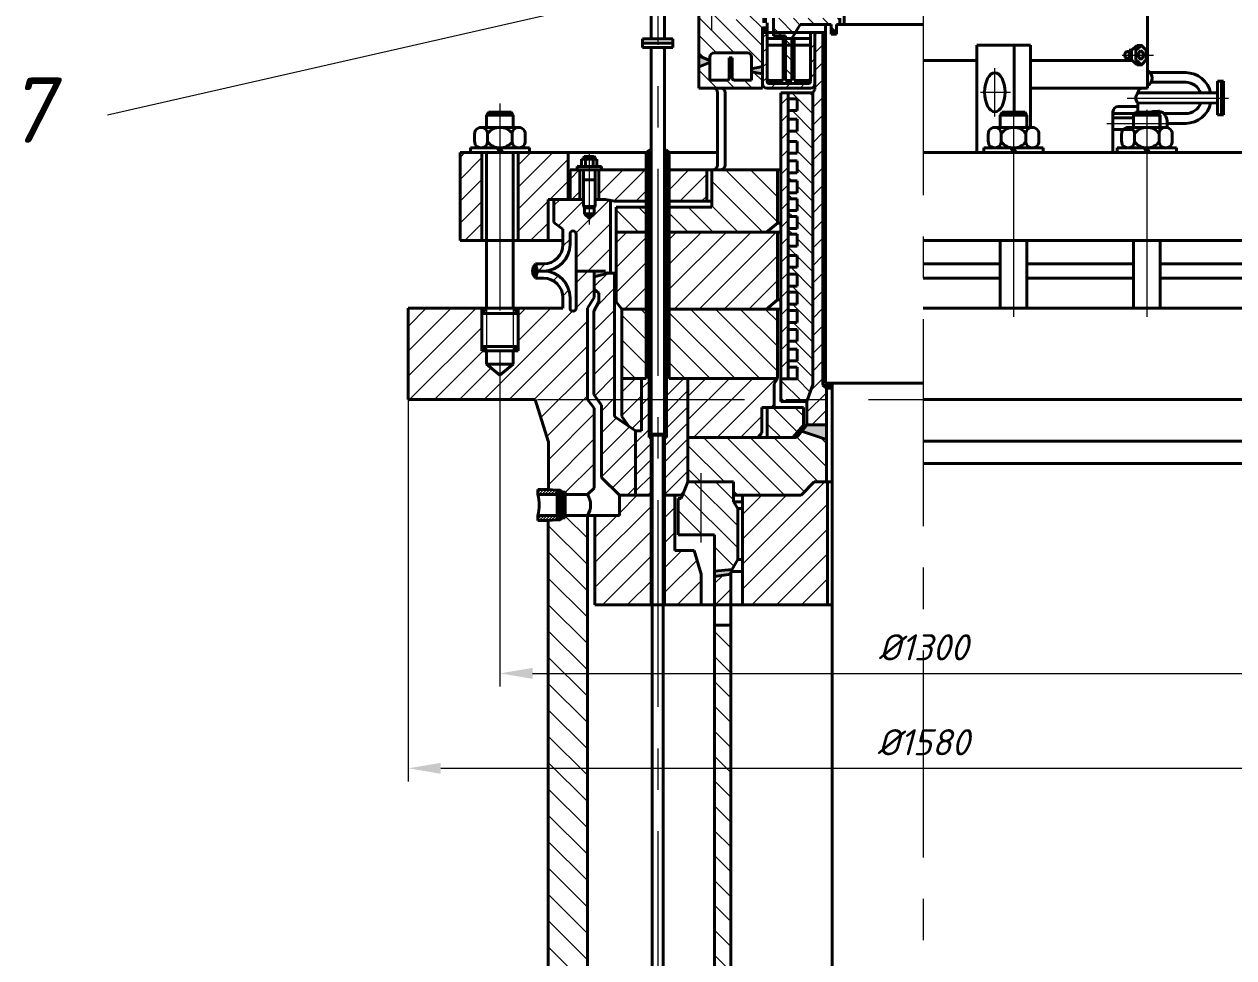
# Model space of a CAD drawing. Header units: millimetres. Extents: x 2879 to 22885, y -3122 to 6314.
# Drawn here: x 22604.1 to 22789.6, y -2719 to -2575.7 of the extents above; entities that cross this region are included whole.
import ezdxf

# ---------------------------------------------------------------- set-up
doc = ezdxf.new("R2010")
doc.units = ezdxf.units.MM
doc.linetypes.add('осевая', pattern=[50.8, 31.75, -6.35, 6.35, -6.35])
doc.layers.get('0').update_dxf_attribs({"lineweight": 40})
for name, color, linetype, lineweight in [('Оси', 7, 'осевая', 20), ('Размеры', 7, 'Continuous', 20), ('штриховка', 7, 'Continuous', 20)]:
    doc.layers.add(name, color=color, linetype=linetype, lineweight=lineweight)
doc.styles.add('ADRF1', font='isocpeur.ttf', dxfattribs={"oblique": 15})
doc.styles.add('Размеры', font='isocpeur.ttf', dxfattribs={"oblique": 15})
doc.dimstyles.new('гост', dxfattribs={"dimtxt": 4, "dimasz": 5, "dimexe": 2, "dimexo": 0, "dimgap": 2, "dimtad": 1, "dimtoh": 1, "dimdec": 1, "dimlfac": 10, "dimtxsty": 'ADRF1', "dimcen": 2.5, "dimadec": 0, "dimazin": 0, "dimtfac": 1, "dimtdec": 1, "dimtmove": 0, "dimatfit": 3, "dimfxl": 1, "dimlwd": 20, "dimlwe": 20, "dimarcsym": 0})

# ---------------------------------------------------------------- blocks, each defined once
blk = doc.blocks.new('*D21')
at = {"layer": 'Defpoints', "color": 0, "transparency": 16777216}
for p in [(22741.95, -2473.56), (22801.87, -2613.61), (22861.15, -2613.61)]:
    blk.add_point(p, dxfattribs=at)
at = {"layer": 'Размеры', "color": 0, "linetype": 'Continuous', "lineweight": 20, "transparency": 16777216}
for p, q in [((22741.95, -2473.56), (22863.15, -2473.56)), ((22861.15, -2478.56), (22861.15, -2608.61)), ((22801.87, -2613.61), (22863.15, -2613.61))]:
    blk.add_line(p, q, dxfattribs=at)
at = {"layer": 'Размеры', "color": 0, "transparency": 16777216}
for points in [[(22860.31, -2478.56), (22861.98, -2478.56), (22861.15, -2473.56)], [(22860.31, -2608.61), (22861.98, -2608.61), (22861.15, -2613.61)]]:
    blk.add_solid(points, dxfattribs=at)
at = {"layer": 'Размеры', "color": 0, "transparency": 16777216, "insert": (22857.15, -2543.58), "char_height": 4, "attachment_point": 5, "rotation": 90, "style": 'ADRF1'}
blk.add_mtext('1400', dxfattribs=at)
blk = doc.blocks.new('*D22')
at = {"layer": 'Defpoints', "color": 0, "transparency": 16777216}
for p in [(22806.87, -2619.31), (22677.02, -2629.6), (22806.87, -2675.33)]:
    blk.add_point(p, dxfattribs=at)
at = {"layer": 'Размеры', "color": 0, "linetype": 'Continuous', "lineweight": 20, "transparency": 16777216}
for p, q in [((22806.87, -2619.31), (22806.87, -2677.33)), ((22677.02, -2629.6), (22677.02, -2677.33)), ((22682.02, -2675.33), (22801.87, -2675.33))]:
    blk.add_line(p, q, dxfattribs=at)
at = {"layer": 'Размеры', "color": 0, "transparency": 16777216}
for points in [[(22682.02, -2674.49), (22682.02, -2676.16), (22677.02, -2675.33)], [(22801.87, -2674.49), (22801.87, -2676.16), (22806.87, -2675.33)]]:
    blk.add_solid(points, dxfattribs=at)
at = {"layer": 'Размеры', "color": 0, "transparency": 16777216, "insert": (22741.95, -2671.33), "char_height": 4, "attachment_point": 5, "style": 'ADRF1'}
blk.add_mtext('%%C1300', dxfattribs=at)
blk = doc.blocks.new('*D23')
at = {"layer": 'Defpoints', "color": 0, "transparency": 16777216}
for p in [(22662.95, -2619.65), (22820.95, -2633.31), (22820.95, -2689.89)]:
    blk.add_point(p, dxfattribs=at)
at = {"layer": 'Размеры', "color": 0, "linetype": 'Continuous', "lineweight": 20, "transparency": 16777216}
for p, q in [((22662.95, -2619.65), (22662.95, -2691.89)), ((22820.95, -2633.31), (22820.95, -2691.89)), ((22667.95, -2689.89), (22815.95, -2689.89))]:
    blk.add_line(p, q, dxfattribs=at)
at = {"layer": 'Размеры', "color": 0, "transparency": 16777216}
for points in [[(22667.95, -2689.06), (22667.95, -2690.73), (22662.95, -2689.89)], [(22815.95, -2689.06), (22815.95, -2690.73), (22820.95, -2689.89)]]:
    blk.add_solid(points, dxfattribs=at)
at = {"layer": 'Размеры', "color": 0, "transparency": 16777216, "insert": (22741.95, -2685.89), "char_height": 4, "attachment_point": 5, "style": 'ADRF1'}
blk.add_mtext('%%C1580', dxfattribs=at)
blk = doc.blocks.new('*D24')
at = {"color": 0, "linetype": 'Continuous', "lineweight": 20, "transparency": 16777216}
for p, q in [((22741.99, -2321.2), (22885.32, -2321.2)), ((22883.32, -3109.75), (22883.32, -2326.2)), ((22741.95, -3114.75), (22885.32, -3114.75))]:
    blk.add_line(p, q, dxfattribs=at)
at = {"color": 0, "transparency": 16777216}
for points in [[(22882.49, -2326.2), (22884.16, -2326.2), (22883.32, -2321.2)], [(22882.49, -3109.75), (22884.16, -3109.75), (22883.32, -3114.75)]]:
    blk.add_solid(points, dxfattribs=at)
at = {"layer": 'Defpoints', "color": 0, "transparency": 16777216}
for p in [(22741.99, -2321.2), (22883.32, -2321.2), (22741.95, -3114.75)]:
    blk.add_point(p, dxfattribs=at)
at = {"color": 0, "transparency": 16777216, "insert": (22879.32, -2717.98), "char_height": 4, "attachment_point": 5, "rotation": 90, "style": 'ADRF1'}
blk.add_mtext('8080', dxfattribs=at)

msp = doc.modelspace()

# ---------------------------------------------------------------- hatches: boundary and pattern name
h = msp.add_hatch(color=256)
h.dxf.hatch_style = 1
h.paths.add_polyline_path([(22717.284, -2576.274), (22717.284, -2577.009), (22717.984, -2577.009), (22717.984, -2576.274)])
h.paths.add_polyline_path([(22717.284, -2574.808), (22717.284, -2575.541), (22717.984, -2575.541), (22717.984, -2574.808)])
h = msp.add_hatch(color=256)
h.dxf.hatch_style = 1
h.paths.add_polyline_path([(22728.661, -2577.285), (22728.661, -2576.754), (22727.824, -2576.754), (22727.824, -2577.285)])
h = msp.add_hatch(color=256)
h.dxf.hatch_style = 1
h.paths.add_polyline_path([(22709.203, -2581.613), (22709.203, -2581.299), (22707.543, -2580.584), (22707.543, -2582.294)])
h.paths.add_polyline_path([(22717.284, -2583.375), (22717.284, -2582.207), (22715.625, -2582.56), (22715.625, -2583.061)])
h = msp.add_hatch(color=256)
h.dxf.hatch_style = 1
h.paths.add_polyline_path([(22693.966, -2613.609), (22691.493, -2613.609), (22691.493, -2614.516), (22693.605, -2613.95), (22693.966, -2613.95)])
h = msp.add_hatch(color=256)
h.dxf.hatch_style = 1
h.paths.add_polyline_path([(22724.08, -2637.209), (22723.281, -2638.179), (22727.08, -2639.434), (22727.08, -2637.209)])
at = {"layer": 'штриховка'}
h = msp.add_hatch(dxfattribs=at)
h.set_pattern_fill('ANSI31', color=256, scale=0.6, angle=90)
h.paths.add_polyline_path([(22717.284, -2577.009), (22717.284, -2576.274), (22717.984, -2576.274), (22717.984, -2575.541), (22717.284, -2575.541), (22717.284, -2574.075), (22713.252, -2574.075), (22713.252, -2575.671), (22712.414, -2575.671), (22711.576, -2575.671), (22711.576, -2574.075), (22707.543, -2574.075), (22707.543, -2580.584), (22709.203, -2581.299), (22709.203, -2580.809, -0.4142136), (22709.903, -2580.109), (22714.925, -2580.109, -0.4142136), (22715.625, -2580.809), (22715.625, -2582.56), (22717.284, -2582.207)])
h.paths.add_polyline_path([(22709.203, -2581.613), (22707.543, -2582.294), (22707.543, -2585.554), (22717.284, -2585.554), (22717.284, -2584.854), (22717.284, -2583.375), (22715.625, -2583.061), (22715.625, -2584.311), (22712.942, -2584.311, -0.4142136), (22712.642, -2584.011), (22712.642, -2580.917), (22712.186, -2580.917), (22712.186, -2584.011, -0.4142136), (22711.886, -2584.311), (22709.203, -2584.311)])
h = msp.add_hatch(dxfattribs=at)
h.set_pattern_fill('ANSI31', color=256, scale=0.5, angle=90)
h.paths.add_polyline_path([(22729.131, -2574.828), (22718.994, -2574.828), (22718.994, -2577.009), (22722.339, -2577.009), (22723.05, -2575.795), (22726.957, -2575.795), (22727.824, -2575.795), (22727.824, -2576.754), (22728.661, -2576.754), (22728.661, -2575.795), (22729.131, -2575.795)])
h.paths.add_polyline_path([(22722.339, -2577.009), (22718.994, -2577.009), (22718.994, -2577.531), (22720.825, -2577.531), (22720.825, -2577.934), (22721.798, -2577.934)])
h.paths.add_polyline_path([(22721.798, -2578.931), (22720.825, -2578.931), (22720.825, -2584.392), (22721.312, -2584.392), (22721.798, -2584.392)])
h.paths.add_polyline_path([(22721.798, -2577.934), (22720.825, -2577.934), (22720.825, -2578.931), (22721.798, -2578.931)])
h = msp.add_hatch(dxfattribs=at)
h.set_pattern_fill('ANSI31', color=256, scale=0.5)
h.paths.add_polyline_path([(22717.984, -2577.009), (22717.284, -2577.009), (22717.284, -2584.854, 0.4142136), (22717.984, -2585.554), (22724.639, -2585.554, 0.4142136), (22725.339, -2584.854), (22725.339, -2577.009), (22724.639, -2577.009), (22724.639, -2584.504, -0.4142136), (22724.289, -2584.854), (22718.334, -2584.854, -0.4142136), (22717.984, -2584.504)])
h = msp.add_hatch(dxfattribs=at)
h.set_pattern_fill('ANSI31', color=256, scale=0.6)
h.paths.add_polyline_path([(22720.118, -2630.159), (22721.242, -2630.159), (22721.242, -2586.254), (22720.118, -2586.254)])
h.paths.add_polyline_path([(22725.011, -2586.254), (22725.011, -2631.014), (22724.08, -2633.638), (22724.08, -2637.209), (22727.08, -2637.209), (22727.08, -2631.552), (22726.559, -2631.096), (22726.559, -2586.809), (22726.559, -2577.009), (22725.339, -2577.009), (22725.339, -2585.76)])
h = msp.add_hatch(dxfattribs=at)
h.set_pattern_fill('ANSI31', color=256, scale=0.6, angle=90)
h.paths.add_polyline_path([(22722.617, -2593.712), (22722.617, -2595.53), (22721.242, -2595.53), (22721.242, -2596.72), (22722.617, -2596.72), (22722.617, -2598.538), (22721.242, -2598.538), (22721.242, -2599.779), (22722.617, -2599.779), (22722.617, -2601.597), (22721.242, -2601.597), (22721.242, -2602.514), (22722.617, -2602.514), (22722.617, -2604.332), (22721.242, -2604.332), (22721.242, -2605.249), (22722.617, -2605.249), (22722.617, -2607.067), (22721.242, -2607.067), (22721.242, -2607.951), (22722.617, -2607.951), (22722.617, -2609.769), (22721.242, -2609.769), (22721.242, -2611.211), (22722.617, -2611.211), (22722.617, -2613.03), (22721.242, -2613.03), (22721.242, -2614.101), (22722.617, -2614.101), (22722.617, -2615.919), (22721.242, -2615.919), (22721.242, -2616.843), (22722.617, -2616.843), (22722.617, -2618.661), (22721.242, -2618.661), (22721.242, -2619.658), (22722.617, -2619.658), (22722.617, -2621.476), (22721.242, -2621.476), (22721.242, -2622.548), (22722.617, -2622.548), (22722.617, -2624.366), (22721.242, -2624.366), (22721.242, -2625.584), (22722.617, -2625.584), (22722.617, -2627.402), (22721.242, -2627.402), (22721.242, -2628.341), (22722.617, -2628.341), (22722.617, -2630.159), (22721.242, -2630.159), (22720.118, -2630.159), (22720.118, -2633.638), (22724.08, -2633.638), (22725.011, -2631.014), (22725.011, -2586.254), (22721.242, -2586.254), (22721.242, -2587.163), (22722.617, -2587.163), (22722.617, -2588.981), (22721.242, -2588.981), (22721.242, -2590.325), (22722.617, -2590.325), (22722.617, -2592.143), (22721.242, -2592.143), (22721.242, -2593.712)])
h = msp.add_hatch(dxfattribs=at)
h.set_pattern_fill('ANSI31', color=256, scale=0.75)
h.paths.add_polyline_path([(22670.903, -2608.909), (22674.24, -2608.909), (22674.24, -2595.409), (22670.903, -2595.409)])
h.paths.add_polyline_path([(22679.809, -2595.409), (22679.809, -2608.909), (22684.401, -2608.909), (22684.401, -2602.609), (22685.293, -2602.609), (22686.693, -2602.609), (22687.468, -2602.609), (22687.468, -2595.409), (22685.293, -2595.409)])
h.paths.add_polyline_path([(22692.188, -2598.099), (22692.188, -2602.609), (22693.23, -2602.609), (22694.572, -2602.896), (22699.455, -2602.896), (22699.455, -2598.099)])
h.paths.add_polyline_path([(22687.785, -2602.609), (22689.262, -2602.609), (22689.262, -2598.099), (22687.785, -2598.099)])
h.paths.add_polyline_path([(22702.996, -2598.099), (22702.996, -2602.896), (22708.756, -2602.896), (22708.756, -2602.286), (22708.756, -2598.099)])
h = msp.add_hatch(dxfattribs=at)
h.set_pattern_fill('ANSI31', color=256, scale=0.55)
h.paths.add_polyline_path([(22702.551, -2639.148), (22702.256, -2639.148), (22702.256, -2648.009), (22705.017, -2648.009), (22705.839, -2645.953), (22705.839, -2630.076), (22702.996, -2630.076), (22702.996, -2595.409), (22702.551, -2595.055)])
h.paths.add_polyline_path([(22699.899, -2595.055), (22699.455, -2595.409), (22699.455, -2630.076), (22698.747, -2630.076), (22698.747, -2638.12), (22697.811, -2638.12), (22697.811, -2648.009), (22700.195, -2648.009), (22700.195, -2639.148), (22699.899, -2639.148)])
h = msp.add_hatch(dxfattribs=at)
h.set_pattern_fill('ANSI31', color=256, scale=0.85, angle=90)
h.paths.add_polyline_path([(22709.516, -2603.823), (22702.996, -2603.823), (22702.996, -2607.636), (22717.885, -2607.636), (22719.583, -2606.249), (22719.583, -2598.099), (22709.516, -2598.099)])
h.paths.add_polyline_path([(22694.86, -2607.636), (22699.455, -2607.636), (22699.455, -2603.823), (22694.86, -2603.823)])
h = msp.add_hatch(dxfattribs=at)
h.set_pattern_fill('ANSI31', color=256, scale=0.85)
edge = h.paths.add_edge_path()
edge.add_line((22689.995, -2604.817), (22689.995, -2603.889))
edge.add_line((22689.995, -2603.889), (22689.844, -2603.72))
edge.add_line((22689.844, -2603.72), (22689.844, -2602.609))
edge.add_line((22689.844, -2602.609), (22689.262, -2602.609))
edge.add_line((22689.262, -2602.609), (22685.293, -2602.609))
edge.add_line((22685.293, -2602.609), (22685.293, -2606.176))
edge.add_line((22685.293, -2606.176), (22686.693, -2607.201))
edge.add_line((22686.693, -2607.201), (22686.693, -2609.52))
edge.add_arc((22683.693, -2609.52), 3, 270, 360, ccw=False)
edge.add_line((22683.693, -2612.52), (22682.494, -2612.52))
edge.add_line((22682.494, -2612.52), (22682.793, -2613.609))
edge.add_line((22682.793, -2613.609), (22683.693, -2613.609))
edge.add_arc((22683.693, -2609.52), 4.089, 270, 360)
edge.add_line((22687.782, -2609.52), (22687.782, -2607.909))
edge.add_arc((22688.24, -2607.909), 0.458, 0, 180, ccw=False)
edge.add_line((22688.698, -2607.909), (22688.698, -2613.609))
edge.add_line((22688.698, -2613.609), (22691.493, -2613.609))
edge.add_line((22691.493, -2613.609), (22691.493, -2614.516))
edge.add_line((22691.493, -2614.516), (22693.605, -2613.95))
edge.add_line((22693.605, -2613.95), (22693.966, -2613.95))
edge.add_line((22693.966, -2613.95), (22693.966, -2602.766))
edge.add_line((22693.966, -2602.766), (22693.23, -2602.609))
edge.add_line((22693.23, -2602.609), (22692.188, -2602.609))
edge.add_line((22692.188, -2602.609), (22691.606, -2602.609))
edge.add_line((22691.606, -2602.609), (22691.606, -2603.72))
edge.add_line((22691.606, -2603.72), (22691.455, -2603.889))
edge.add_line((22691.455, -2603.889), (22691.455, -2604.817))
edge.add_line((22691.455, -2604.817), (22690.725, -2605.497))
edge.add_line((22690.725, -2605.497), (22689.995, -2604.817))
h = msp.add_hatch(dxfattribs=at)
h.set_pattern_fill('ANSI31', color=256, scale=0.85)
h.paths.add_polyline_path([(22717.885, -2619.432), (22719.583, -2618.045), (22719.583, -2607.636), (22702.996, -2607.636), (22702.996, -2619.432)])
h.paths.add_polyline_path([(22694.86, -2618.343), (22695.719, -2619.432), (22699.455, -2619.432), (22699.455, -2607.636), (22694.86, -2607.636)])
h = msp.add_hatch(color=256, dxfattribs=at)
h.dxf.hatch_style = 1
h.paths.add_polyline_path([(22682.494, -2614.698), (22682.793, -2613.609), (22682.494, -2612.52, 0.4321457)])
h = msp.add_hatch(dxfattribs=at)
h.set_pattern_fill('ANSI31', color=256, scale=0.85)
edge = h.paths.add_edge_path()
edge.add_line((22674.24, -2619.309), (22662.947, -2619.309))
edge.add_line((22662.947, -2619.309), (22662.947, -2633.309))
edge.add_line((22662.947, -2633.309), (22682.447, -2633.309))
edge.add_line((22682.447, -2633.309), (22684.447, -2639.709))
edge.add_line((22684.447, -2639.709), (22684.452, -2640.39))
edge.add_line((22684.452, -2640.39), (22684.452, -2646.506))
edge.add_line((22684.452, -2646.506), (22684.447, -2647.134))
edge.add_line((22684.447, -2647.134), (22685.798, -2647.226))
edge.add_line((22685.798, -2647.226), (22686.272, -2647.226))
edge.add_line((22686.272, -2647.226), (22686.652, -2647.526))
edge.add_line((22686.652, -2647.526), (22687.047, -2647.526))
edge.add_line((22687.047, -2647.526), (22687.047, -2647.909))
edge.add_line((22687.047, -2647.909), (22690.444, -2647.909))
edge.add_line((22690.444, -2647.909), (22691.493, -2646.908))
edge.add_line((22691.493, -2646.908), (22691.493, -2634.647))
edge.add_line((22691.493, -2634.647), (22690.444, -2633.323))
edge.add_line((22690.444, -2633.323), (22690.444, -2619.309))
edge.add_line((22690.444, -2619.309), (22691.493, -2617.669))
edge.add_line((22691.493, -2617.669), (22691.493, -2613.609))
edge.add_line((22691.493, -2613.609), (22688.698, -2613.609))
edge.add_line((22688.698, -2613.609), (22688.698, -2619.309))
edge.add_arc((22688.24, -2619.309), 0.458, -180, 0, ccw=False)
edge.add_line((22687.782, -2619.309), (22687.782, -2617.698))
edge.add_arc((22683.693, -2617.698), 4.089, 0, 90)
edge.add_line((22683.693, -2613.609), (22682.793, -2613.609))
edge.add_line((22682.793, -2613.609), (22682.494, -2614.698))
edge.add_line((22682.494, -2614.698), (22683.693, -2614.698))
edge.add_arc((22683.693, -2617.698), 3, 0, 90, ccw=False)
edge.add_line((22686.693, -2617.698), (22686.693, -2619.309))
edge.add_line((22686.693, -2619.309), (22679.809, -2619.309))
edge.add_line((22679.809, -2619.309), (22679.809, -2625.841))
edge.add_line((22679.809, -2625.841), (22679.074, -2625.841))
edge.add_line((22679.074, -2625.841), (22679.074, -2627.887))
edge.add_line((22679.074, -2627.887), (22677.024, -2629.602))
edge.add_line((22677.024, -2629.602), (22674.974, -2627.887))
edge.add_line((22674.974, -2627.887), (22674.974, -2625.841))
edge.add_line((22674.974, -2625.841), (22674.24, -2625.841))
edge.add_line((22674.24, -2625.841), (22674.24, -2619.309))
h = msp.add_hatch(dxfattribs=at)
h.set_pattern_fill('ANSI31', color=256, scale=0.75)
h.paths.add_polyline_path([(22694.617, -2613.95), (22693.605, -2613.95), (22691.493, -2614.516), (22691.493, -2616.406), (22692.195, -2617.022), (22692.195, -2618.335), (22691.423, -2619.782), (22691.423, -2632.546), (22692.61, -2634.178), (22692.61, -2645.301), (22695.372, -2648.009), (22697.811, -2648.009), (22697.811, -2638.12), (22694.617, -2635.942)])
h = msp.add_hatch(dxfattribs=at)
h.set_pattern_fill('ANSI31', color=256, scale=0.85, angle=90)
h.paths.add_polyline_path([(22702.996, -2619.432), (22702.996, -2630.076), (22705.839, -2630.076), (22719.076, -2630.076), (22719.583, -2630.076), (22719.583, -2619.432)])
h.paths.add_polyline_path([(22699.455, -2619.432), (22695.719, -2619.432), (22695.719, -2630.076), (22697.574, -2630.076), (22699.455, -2630.076)])
h = msp.add_hatch(dxfattribs=at)
h.set_pattern_fill('ANSI31', color=256, scale=0.8)
h.paths.add_polyline_path([(22705.839, -2630.076), (22705.839, -2639.148), (22716.574, -2639.148), (22717.171, -2638.448), (22717.171, -2634.516), (22718.015, -2634.516), (22719.076, -2634.516), (22719.076, -2630.929), (22719.583, -2630.076), (22719.076, -2630.076)])
h.paths.add_polyline_path([(22698.747, -2638.12), (22698.747, -2630.076), (22697.574, -2630.076), (22695.719, -2630.076), (22695.719, -2635.943), (22696.716, -2637.373), (22697.811, -2638.12)])
h = msp.add_hatch(dxfattribs=at)
h.set_pattern_fill('ANSI31', color=256, scale=0.75, angle=90)
h.paths.add_polyline_path([(22721.917, -2639.148), (22723.579, -2637.226), (22723.579, -2634.516), (22718.015, -2634.516), (22718.015, -2639.148)])
h = msp.add_hatch(dxfattribs=at)
h.set_pattern_fill('ANSI31', color=256, scale=0.8, angle=90)
h.paths.add_polyline_path([(22712.835, -2645.953), (22712.835, -2648.009), (22723.212, -2648.009), (22725.22, -2645.953), (22727.08, -2645.953), (22727.08, -2639.434), (22723.281, -2638.179), (22722.482, -2639.148), (22705.839, -2639.148), (22705.839, -2645.953)])
h = msp.add_hatch(dxfattribs=at)
h.set_pattern_fill('ANSI31', color=256, scale=0.85)
h.paths.add_polyline_path([(22691.597, -2664.809), (22700.195, -2664.809), (22700.195, -2648.009), (22695.372, -2648.009), (22695.372, -2651.094), (22691.597, -2651.094)])
h.paths.add_polyline_path([(22707.863, -2664.809), (22707.863, -2660.098), (22706.823, -2656.455), (22703.852, -2656.455), (22703.852, -2648.009), (22702.256, -2648.009), (22702.256, -2664.809)])
h.paths.add_polyline_path([(22714.247, -2664.809), (22727.269, -2664.809), (22727.269, -2648.009), (22727.269, -2645.953), (22725.22, -2645.953), (22723.212, -2648.009), (22714.247, -2648.009)])
h = msp.add_hatch(dxfattribs=at)
h.set_pattern_fill('ANSI31', color=256, scale=0.75, angle=90)
h.paths.add_polyline_path([(22713.485, -2650.017), (22712.835, -2649.013), (22712.835, -2645.953), (22708.174, -2645.953), (22704.84, -2648.452), (22704.82, -2648.501), (22704.774, -2648.501), (22704.367, -2648.807), (22704.367, -2654.069), (22709.941, -2654.069), (22709.941, -2659.659), (22712.608, -2659.385), (22713.485, -2657.841)])
h.paths.add_polyline_path([(22708.174, -2645.953), (22705.839, -2645.953), (22704.84, -2648.452)], flags=17)
h = msp.add_hatch(dxfattribs=at)
h.set_pattern_fill('ANSI31', color=256, scale=0.1)
h.set_pattern_definition([(45, (22325.3025, -3057.67756), (-0.2245064, 0.2245064), [])])
h.paths.add_polyline_path([(22682.827, -2647.134), (22682.827, -2647.909), (22685.798, -2647.909), (22685.798, -2647.226), (22684.447, -2647.134)])
h.paths.add_polyline_path([(22682.827, -2651.094), (22682.827, -2651.87), (22684.447, -2651.87), (22685.798, -2651.778), (22685.798, -2651.094)])
h = msp.add_hatch(dxfattribs=at)
h.set_pattern_fill('ANSI31', color=256, scale=0.9, angle=90)
h.paths.add_polyline_path([(22690.444, -2651.094), (22687.047, -2651.094), (22687.047, -2651.477), (22686.652, -2651.477), (22686.272, -2651.778), (22685.798, -2651.778), (22684.447, -2651.87), (22684.447, -2735.329), (22685.226, -2737.393), (22690.444, -2737.393)])
h = msp.add_hatch(color=256, dxfattribs=at)
h.dxf.hatch_style = 1
h.paths.add_polyline_path([(22712.441, -2659.681), (22712.608, -2659.385), (22709.941, -2659.659), (22709.941, -2660.056), (22709.941, -2660.47), (22712.441, -2660.102)])
h = msp.add_hatch(dxfattribs=at)
h.set_pattern_fill('ANSI31', color=256, scale=0.75)
h.paths.add_polyline_path([(22709.941, -2664.809), (22712.441, -2664.809), (22712.441, -2660.102), (22709.941, -2660.47)])
h = msp.add_hatch(dxfattribs=at)
h.set_pattern_fill('ANSI31', color=256, scale=0.85, angle=90)
h.paths.add_polyline_path([(22712.441, -2890.975), (22709.941, -2890.975), (22709.941, -2946.031), (22712.441, -2946.719)])
h.paths.add_polyline_path([(22712.441, -2817.781), (22709.941, -2817.781), (22709.941, -2890.975), (22712.441, -2890.975)])
h.paths.add_polyline_path([(22712.441, -2727.827), (22709.941, -2727.827), (22709.941, -2817.781), (22712.441, -2817.781)])
h.paths.add_polyline_path([(22712.441, -2667.942), (22709.941, -2667.942), (22709.941, -2727.827), (22712.441, -2727.827)])

# ---------------------------------------------------------------- linework, layer by layer
for p, q in [((22700.195, -2577.992), (22700.195, -2557.697)), ((22702.256, -2577.992), (22702.256, -2557.697)), ((22729.837, -2575.795), (22729.837, -2561.795)), ((22707.543, -2585.554), (22707.543, -2568.654)), ((22776.35, -2585.554), (22776.35, -2568.654)), ((22707.543, -2585.554), (22707.543, -2573.254)), ((22717.284, -2576.274), (22717.984, -2576.274)), ((22717.284, -2576.274), (22717.284, -2577.009)), ((22717.984, -2576.274), (22717.984, -2575.541)), ((22717.984, -2577.009), (22717.984, -2576.274)), ((22718.994, -2574.828), (22718.994, -2577.531)), ((22721.798, -2577.934), (22723.05, -2575.795)), ((22726.957, -2575.795), (22723.05, -2575.795)), ((22726.957, -2630.809), (22726.957, -2575.795)), ((22726.957, -2575.795), (22727.824, -2575.795)), ((22727.824, -2575.795), (22727.824, -2577.285)), ((22728.661, -2577.285), (22728.661, -2575.795)), ((22728.661, -2575.795), (22741.947, -2575.795)), ((22729.131, -2575.795), (22729.131, -2574.828)), ((22698.895, -2578.658), (22698.895, -2577.992)), ((22698.895, -2577.992), (22703.556, -2577.992)), ((22703.556, -2578.658), (22703.556, -2577.992)), ((22717.284, -2584.854), (22717.284, -2577.009)), ((22725.339, -2577.009), (22717.284, -2577.009)), ((22717.984, -2584.504), (22717.984, -2577.009)), ((22717.984, -2577.934), (22724.639, -2577.934)), ((22718.994, -2577.531), (22720.825, -2577.531)), ((22720.481, -2577.934), (22720.481, -2584.392)), ((22720.825, -2577.531), (22720.825, -2577.934)), ((22720.825, -2577.934), (22720.825, -2584.392)), ((22721.798, -2577.934), (22721.798, -2584.392)), ((22722.142, -2577.934), (22722.142, -2584.392)), ((22724.639, -2584.504), (22724.639, -2577.009)), ((22725.339, -2577.009), (22726.559, -2577.009)), ((22725.339, -2585.76), (22725.339, -2577.009)), ((22726.559, -2586.809), (22726.559, -2577.009)), ((22726.559, -2577.009), (22726.957, -2577.009)), ((22727.824, -2576.754), (22728.661, -2576.754)), ((22727.824, -2577.285), (22728.661, -2577.285)), ((22698.895, -2579.325), (22698.895, -2578.658)), ((22698.895, -2578.658), (22703.556, -2578.658)), ((22700.609, -2578.658), (22698.895, -2578.658)), ((22700.609, -2579.325), (22698.895, -2579.325)), ((22700.195, -2638.624), (22700.195, -2579.325)), ((22700.195, -2579.325), (22702.256, -2579.325)), ((22701.841, -2578.658), (22700.609, -2578.658)), ((22701.841, -2579.325), (22700.609, -2579.325)), ((22701.841, -2578.658), (22703.556, -2578.658)), ((22701.841, -2579.325), (22703.556, -2579.325)), ((22702.256, -2638.624), (22702.256, -2579.325)), ((22703.556, -2579.325), (22703.556, -2578.658)), ((22709.903, -2580.109), (22714.925, -2580.109)), ((22717.984, -2578.931), (22724.639, -2578.931)), ((22755.88, -2578.931), (22750.15, -2578.931)), ((22750.15, -2578.931), (22750.15, -2595.409)), ((22755.88, -2578.931), (22755.88, -2589.244)), ((22758.396, -2578.931), (22755.88, -2578.931)), ((22758.396, -2591.568), (22758.396, -2578.931)), ((22773.51, -2579.913), (22773.087, -2579.913)), ((22773.881, -2579.704), (22773.51, -2579.704)), ((22773.51, -2579.704), (22773.51, -2581.227)), ((22774.737, -2578.981), (22775.411, -2578.981)), ((22709.203, -2581.299), (22707.543, -2580.584)), ((22709.203, -2581.613), (22707.543, -2582.294)), ((22709.203, -2580.809), (22709.203, -2584.311)), ((22712.642, -2580.917), (22712.186, -2580.917)), ((22712.186, -2580.917), (22712.186, -2584.011)), ((22712.642, -2580.917), (22712.642, -2584.011)), ((22715.625, -2580.809), (22715.625, -2584.311)), ((22741.947, -2581.299), (22750.15, -2581.299)), ((22758.396, -2581.299), (22773.937, -2581.299)), ((22773.51, -2581.018), (22773.087, -2581.018)), ((22773.51, -2581.227), (22773.851, -2581.227)), ((22775.411, -2581.975), (22774.737, -2581.975)), ((22776.049, -2581.299), (22776.35, -2581.299)), ((22715.625, -2582.56), (22717.284, -2582.207)), ((22715.625, -2583.061), (22717.284, -2583.375)), ((22782.189, -2583.163), (22776.712, -2583.163)), ((22717.284, -2585.554), (22707.543, -2585.554)), ((22707.543, -2585.554), (22717.284, -2585.554)), ((22709.203, -2584.311), (22711.886, -2584.311)), ((22712.942, -2584.311), (22715.625, -2584.311)), ((22717.284, -2584.854), (22717.284, -2585.554)), ((22717.984, -2585.554), (22724.639, -2585.554)), ((22718.334, -2584.854), (22724.289, -2584.854)), ((22720.481, -2584.392), (22718.384, -2584.392)), ((22720.825, -2584.392), (22721.312, -2584.392)), ((22721.798, -2584.392), (22721.312, -2584.392)), ((22722.142, -2584.392), (22724.239, -2584.392)), ((22758.396, -2585.554), (22776.35, -2585.554)), ((22782.189, -2584.65), (22776.862, -2584.65)), ((22787.048, -2587.073), (22787.048, -2584.488)), ((22787.048, -2584.488), (22787.667, -2584.488)), ((22787.667, -2584.488), (22787.667, -2587.073)), ((22787.667, -2584.488), (22787.971, -2584.488)), ((22787.971, -2584.488), (22787.971, -2587.073)), ((22710.388, -2597.299), (22710.388, -2586.254)), ((22711.557, -2597.299), (22711.557, -2586.254)), ((22720.118, -2633.638), (22720.118, -2586.254)), ((22721.242, -2586.254), (22720.118, -2586.254)), ((22721.242, -2630.159), (22721.242, -2586.254)), ((22721.242, -2586.254), (22725.011, -2586.254)), ((22722.617, -2587.163), (22721.242, -2587.163)), ((22722.617, -2588.981), (22722.617, -2587.163)), ((22725.011, -2586.254), (22725.339, -2585.76)), ((22725.011, -2631.014), (22725.011, -2586.254)), ((22726.559, -2586.809), (22726.559, -2631.096)), ((22774.87, -2586.254), (22774.87, -2586.29)), ((22774.87, -2586.29), (22787.048, -2586.29)), ((22787.048, -2587.073), (22787.048, -2589.658)), ((22787.667, -2589.658), (22787.667, -2587.073)), ((22787.971, -2589.658), (22787.971, -2587.073)), ((22674.974, -2589.667), (22675.265, -2589.244)), ((22675.265, -2589.244), (22678.784, -2589.244)), ((22679.074, -2589.667), (22678.784, -2589.244)), ((22721.242, -2588.981), (22722.617, -2588.981)), ((22753.735, -2589.667), (22754.026, -2589.244)), ((22754.026, -2589.244), (22757.544, -2589.244)), ((22757.835, -2589.667), (22757.544, -2589.244)), ((22771.032, -2595.409), (22771.032, -2589.172)), ((22771.832, -2588.372), (22774.87, -2588.372)), ((22774.184, -2589.667), (22774.475, -2589.244)), ((22774.475, -2589.244), (22777.993, -2589.244)), ((22774.87, -2587.856), (22787.048, -2587.778)), ((22774.87, -2587.856), (22774.87, -2589.244)), ((22778.112, -2589.134), (22777.168, -2589.134)), ((22778.284, -2589.667), (22777.993, -2589.244)), ((22674.974, -2589.667), (22679.074, -2589.667)), ((22674.974, -2591.568), (22674.974, -2589.667)), ((22679.074, -2589.667), (22679.074, -2591.568)), ((22722.617, -2590.325), (22721.242, -2590.325)), ((22722.617, -2592.143), (22722.617, -2590.325)), ((22753.735, -2589.667), (22757.835, -2589.667)), ((22753.735, -2591.568), (22753.735, -2589.667)), ((22757.835, -2589.667), (22757.835, -2591.568)), ((22774.328, -2589.459), (22771.032, -2589.459)), ((22774.184, -2590.095), (22771.032, -2590.095)), ((22774.184, -2589.667), (22778.284, -2589.667)), ((22774.184, -2591.568), (22774.184, -2589.667)), ((22778.284, -2589.667), (22778.284, -2591.568)), ((22778.829, -2589.459), (22782.189, -2589.459)), ((22779.369, -2590.946), (22782.189, -2590.946)), ((22787.048, -2589.658), (22787.667, -2589.658)), ((22787.667, -2589.658), (22787.971, -2589.658)), ((22673.146, -2593.793), (22673.146, -2592.488)), ((22674.131, -2591.568), (22679.918, -2591.568)), ((22675.141, -2593.793), (22675.141, -2592.488)), ((22678.908, -2593.793), (22678.908, -2592.488)), ((22680.903, -2592.488), (22680.903, -2593.793)), ((22721.242, -2592.143), (22722.617, -2592.143)), ((22751.906, -2593.793), (22751.906, -2592.488)), ((22752.891, -2591.568), (22758.679, -2591.568)), ((22753.901, -2593.793), (22753.901, -2592.488)), ((22757.669, -2593.793), (22757.669, -2592.488)), ((22759.663, -2592.488), (22759.663, -2593.793)), ((22774.184, -2591.904), (22771.032, -2591.904)), ((22772.356, -2593.793), (22772.356, -2592.488)), ((22773.34, -2591.568), (22779.128, -2591.568)), ((22774.35, -2593.793), (22774.35, -2592.488)), ((22778.118, -2593.793), (22778.118, -2592.488)), ((22780.112, -2592.488), (22780.112, -2593.793)), ((22672.488, -2595.409), (22672.488, -2594.713)), ((22672.488, -2594.713), (22681.561, -2594.713)), ((22677.024, -2595.409), (22676.548, -2594.713)), ((22677.501, -2595.409), (22677.024, -2594.713)), ((22681.561, -2595.409), (22681.561, -2594.713)), ((22722.617, -2593.712), (22721.242, -2593.712)), ((22722.617, -2595.53), (22722.617, -2593.712)), ((22751.248, -2595.409), (22751.248, -2594.713)), ((22751.248, -2594.713), (22760.322, -2594.713)), ((22755.785, -2595.409), (22755.309, -2594.713)), ((22756.261, -2595.409), (22755.785, -2594.713)), ((22760.322, -2595.409), (22760.322, -2594.713)), ((22771.697, -2595.409), (22771.697, -2594.713)), ((22771.697, -2594.713), (22780.771, -2594.713)), ((22776.234, -2595.409), (22775.758, -2594.713)), ((22776.71, -2595.409), (22776.234, -2594.713)), ((22780.771, -2595.409), (22780.771, -2594.713)), ((22685.293, -2595.409), (22670.903, -2595.409)), ((22670.903, -2595.409), (22670.903, -2608.909)), ((22674.24, -2595.409), (22674.24, -2608.909)), ((22674.974, -2595.409), (22679.074, -2595.409)), ((22674.974, -2608.909), (22674.974, -2595.409)), ((22679.074, -2608.909), (22679.074, -2595.409)), ((22679.809, -2608.909), (22679.809, -2595.409)), ((22687.468, -2595.409), (22685.293, -2595.409)), ((22687.468, -2602.609), (22687.468, -2595.409)), ((22687.468, -2595.409), (22699.455, -2595.409)), ((22689.547, -2596.461), (22690.725, -2596.461)), ((22689.547, -2597.555), (22689.547, -2596.461)), ((22689.844, -2596.173), (22689.967, -2596.034)), ((22689.844, -2596.461), (22689.844, -2596.173)), ((22689.844, -2596.173), (22690.725, -2596.173)), ((22689.967, -2596.034), (22690.725, -2596.034)), ((22690.129, -2597.555), (22690.129, -2596.461)), ((22691.482, -2596.034), (22690.725, -2596.034)), ((22691.606, -2596.173), (22690.725, -2596.173)), ((22691.902, -2596.461), (22690.725, -2596.461)), ((22691.321, -2597.555), (22691.321, -2596.461)), ((22691.606, -2596.173), (22691.482, -2596.034)), ((22691.606, -2596.461), (22691.606, -2596.173)), ((22691.902, -2597.555), (22691.902, -2596.461)), ((22699.455, -2595.409), (22699.899, -2595.055)), ((22699.455, -2630.076), (22699.455, -2595.409)), ((22699.899, -2639.148), (22699.899, -2595.055)), ((22699.899, -2595.055), (22700.195, -2595.055)), ((22702.551, -2595.055), (22702.256, -2595.055)), ((22702.996, -2595.409), (22702.551, -2595.055)), ((22702.551, -2639.148), (22702.551, -2595.055)), ((22702.996, -2630.076), (22702.996, -2595.409)), ((22702.996, -2595.409), (22710.388, -2595.409)), ((22721.242, -2595.53), (22722.617, -2595.53)), ((22722.617, -2596.72), (22721.242, -2596.72)), ((22722.617, -2598.538), (22722.617, -2596.72)), ((22812.99, -2595.409), (22741.947, -2595.409)), ((22753.735, -2595.409), (22757.835, -2595.409)), ((22774.184, -2595.409), (22778.284, -2595.409)), ((22687.785, -2602.609), (22687.785, -2598.099)), ((22687.785, -2598.099), (22699.455, -2598.099)), ((22688.851, -2598.099), (22688.851, -2597.555)), ((22688.851, -2597.555), (22690.725, -2597.555)), ((22689.262, -2602.609), (22689.262, -2598.099)), ((22689.262, -2598.099), (22692.188, -2598.099)), ((22689.844, -2598.099), (22689.844, -2603.72)), ((22692.598, -2597.555), (22690.725, -2597.555)), ((22691.606, -2598.099), (22691.606, -2603.72)), ((22692.188, -2602.609), (22692.188, -2598.099)), ((22692.598, -2598.099), (22692.598, -2597.555)), ((22702.996, -2598.099), (22720.118, -2598.099)), ((22708.756, -2598.099), (22708.756, -2602.286)), ((22709.516, -2598.099), (22709.516, -2603.823)), ((22719.583, -2606.249), (22719.583, -2598.099)), ((22721.242, -2598.538), (22722.617, -2598.538)), ((22689.844, -2599.599), (22691.606, -2599.599)), ((22722.617, -2599.779), (22721.242, -2599.779)), ((22722.617, -2601.597), (22722.617, -2599.779)), ((22708.756, -2602.896), (22708.756, -2602.286)), ((22721.242, -2601.597), (22722.617, -2601.597)), ((22685.293, -2602.609), (22684.401, -2602.609)), ((22684.401, -2602.609), (22684.401, -2608.909)), ((22689.262, -2602.609), (22685.293, -2602.609)), ((22686.693, -2602.609), (22685.293, -2602.609)), ((22685.293, -2602.609), (22685.293, -2606.176)), ((22689.262, -2602.609), (22689.844, -2602.609)), ((22689.844, -2603.72), (22690.725, -2603.72)), ((22689.844, -2603.72), (22689.995, -2603.889)), ((22689.995, -2603.889), (22690.725, -2603.889)), ((22689.995, -2603.889), (22689.995, -2604.817)), ((22691.606, -2603.72), (22690.725, -2603.72)), ((22691.455, -2603.889), (22690.725, -2603.889)), ((22691.606, -2603.72), (22691.455, -2603.889)), ((22691.455, -2603.889), (22691.455, -2604.817)), ((22692.188, -2602.609), (22691.606, -2602.609)), ((22692.188, -2602.609), (22693.23, -2602.609)), ((22694.572, -2602.896), (22693.23, -2602.609)), ((22693.966, -2613.95), (22693.966, -2602.766)), ((22694.572, -2602.896), (22699.455, -2602.896)), ((22699.455, -2603.823), (22694.86, -2603.823)), ((22694.86, -2618.343), (22694.86, -2603.823)), ((22702.996, -2602.896), (22708.756, -2602.896)), ((22709.516, -2603.823), (22702.996, -2603.823)), ((22708.756, -2602.896), (22709.516, -2602.896)), ((22722.617, -2602.514), (22721.242, -2602.514)), ((22722.617, -2604.332), (22722.617, -2602.514)), ((22689.995, -2604.817), (22690.725, -2604.817)), ((22689.995, -2604.817), (22690.725, -2605.497)), ((22691.455, -2604.817), (22690.725, -2604.817)), ((22691.455, -2604.817), (22690.725, -2605.497)), ((22721.242, -2604.332), (22722.617, -2604.332)), ((22722.617, -2605.249), (22721.242, -2605.249)), ((22722.617, -2607.067), (22722.617, -2605.249)), ((22685.293, -2606.176), (22686.693, -2607.201)), ((22686.693, -2609.52), (22686.693, -2607.201)), ((22687.782, -2609.52), (22687.782, -2607.909)), ((22688.698, -2607.909), (22688.698, -2613.609)), ((22699.455, -2607.636), (22694.86, -2607.636)), ((22702.996, -2607.636), (22719.583, -2607.636)), ((22717.885, -2607.636), (22719.583, -2606.249)), ((22719.583, -2606.249), (22720.118, -2606.249)), ((22719.583, -2618.045), (22719.583, -2607.636)), ((22719.583, -2607.636), (22720.118, -2607.636)), ((22721.242, -2607.067), (22722.617, -2607.067)), ((22722.617, -2607.951), (22721.242, -2607.951)), ((22722.617, -2609.769), (22722.617, -2607.951)), ((22670.903, -2608.909), (22686.693, -2608.909)), ((22674.974, -2619.309), (22674.974, -2608.909)), ((22679.074, -2619.309), (22679.074, -2608.909)), ((22721.242, -2609.769), (22722.617, -2609.769)), ((22812.99, -2608.909), (22741.947, -2608.909)), ((22753.735, -2619.309), (22753.735, -2608.909)), ((22757.835, -2619.309), (22757.835, -2608.909)), ((22774.184, -2619.309), (22774.184, -2608.909)), ((22778.284, -2619.309), (22778.284, -2608.909)), ((22722.617, -2611.211), (22721.242, -2611.211)), ((22722.617, -2613.03), (22722.617, -2611.211)), ((22682.494, -2612.52), (22683.693, -2612.52)), ((22682.494, -2612.52), (22682.793, -2613.609)), ((22721.242, -2613.03), (22722.617, -2613.03)), ((22753.735, -2612.52), (22741.947, -2612.52)), ((22774.184, -2612.52), (22757.835, -2612.52)), ((22792.888, -2612.52), (22778.284, -2612.52)), ((22682.793, -2613.609), (22682.494, -2614.698)), ((22682.494, -2614.698), (22683.693, -2614.698)), ((22682.793, -2613.609), (22683.693, -2613.609)), ((22691.493, -2613.609), (22688.698, -2613.609)), ((22688.698, -2619.309), (22688.698, -2613.609)), ((22691.493, -2613.609), (22693.23, -2613.609)), ((22691.493, -2617.669), (22691.493, -2613.609)), ((22691.493, -2614.516), (22693.605, -2613.95)), ((22694.617, -2613.95), (22693.23, -2613.95)), ((22693.23, -2613.95), (22693.23, -2613.95)), ((22694.617, -2635.942), (22694.617, -2613.95)), ((22722.617, -2614.101), (22721.242, -2614.101)), ((22722.617, -2615.919), (22722.617, -2614.101)), ((22753.735, -2614.698), (22741.947, -2614.698)), ((22774.184, -2614.698), (22757.835, -2614.698)), ((22792.888, -2614.698), (22778.284, -2614.698)), ((22692.195, -2617.022), (22691.493, -2616.406)), ((22692.195, -2618.335), (22692.195, -2617.022)), ((22721.242, -2615.919), (22722.617, -2615.919)), ((22722.617, -2616.843), (22721.242, -2616.843)), ((22722.617, -2618.661), (22722.617, -2616.843)), ((22686.693, -2617.698), (22686.693, -2619.309)), ((22687.782, -2617.698), (22687.782, -2619.309)), ((22690.444, -2619.309), (22691.493, -2617.669)), ((22691.423, -2619.782), (22692.195, -2618.335)), ((22695.719, -2619.432), (22694.86, -2618.343)), ((22717.885, -2619.432), (22719.583, -2618.045)), ((22719.583, -2618.045), (22720.118, -2618.045)), ((22721.242, -2618.661), (22722.617, -2618.661)), ((22662.947, -2619.309), (22674.24, -2619.309)), ((22662.947, -2633.309), (22662.947, -2619.309)), ((22674.24, -2619.309), (22674.24, -2625.841)), ((22674.974, -2619.309), (22674.24, -2620.109)), ((22674.24, -2619.309), (22674.974, -2619.309)), ((22674.24, -2620.109), (22679.809, -2620.109)), ((22674.974, -2619.309), (22679.074, -2619.309)), ((22679.074, -2619.309), (22679.809, -2620.109)), ((22679.074, -2619.309), (22679.809, -2619.309)), ((22679.809, -2619.309), (22686.693, -2619.309)), ((22679.809, -2619.309), (22679.809, -2625.841)), ((22690.444, -2633.323), (22690.444, -2619.309)), ((22691.423, -2632.546), (22691.423, -2619.782)), ((22695.719, -2619.432), (22699.455, -2619.432)), ((22695.719, -2630.076), (22695.719, -2619.432)), ((22702.996, -2619.432), (22719.583, -2619.432)), ((22719.583, -2630.076), (22719.583, -2619.432)), ((22719.583, -2619.432), (22720.118, -2619.432)), ((22722.617, -2619.658), (22721.242, -2619.658)), ((22722.617, -2621.476), (22722.617, -2619.658)), ((22820.947, -2619.309), (22741.947, -2619.309)), ((22753.735, -2619.309), (22757.835, -2619.309)), ((22721.242, -2621.476), (22722.617, -2621.476)), ((22722.617, -2622.548), (22721.242, -2622.548)), ((22722.617, -2624.366), (22722.617, -2622.548)), ((22721.242, -2624.366), (22722.617, -2624.366)), ((22674.974, -2625.841), (22674.24, -2625.162)), ((22674.24, -2625.162), (22679.809, -2625.162)), ((22679.809, -2625.841), (22674.24, -2625.841)), ((22674.974, -2625.841), (22674.974, -2627.887)), ((22679.074, -2625.841), (22679.809, -2625.162)), ((22679.074, -2627.887), (22679.074, -2625.841)), ((22722.617, -2625.584), (22721.242, -2625.584)), ((22722.617, -2627.402), (22722.617, -2625.584)), ((22674.974, -2627.887), (22679.074, -2627.887)), ((22674.974, -2627.887), (22677.024, -2629.602)), ((22677.024, -2629.602), (22679.074, -2627.887)), ((22721.242, -2627.402), (22722.617, -2627.402)), ((22722.617, -2628.341), (22721.242, -2628.341)), ((22722.617, -2630.159), (22722.617, -2628.341)), ((22695.719, -2630.076), (22695.719, -2635.943)), ((22697.574, -2630.076), (22695.719, -2630.076)), ((22699.455, -2630.076), (22697.574, -2630.076)), ((22698.747, -2638.12), (22698.747, -2630.076)), ((22705.839, -2630.076), (22702.996, -2630.076)), ((22705.839, -2645.953), (22705.839, -2630.076)), ((22705.839, -2630.076), (22719.076, -2630.076)), ((22719.076, -2630.929), (22719.583, -2630.076)), ((22719.583, -2630.076), (22719.076, -2630.076)), ((22720.118, -2630.159), (22721.242, -2630.159)), ((22721.242, -2630.159), (22722.617, -2630.159)), ((22719.076, -2634.516), (22719.076, -2630.929)), ((22724.08, -2633.638), (22725.011, -2631.014)), ((22727.08, -2631.552), (22726.559, -2631.096)), ((22726.559, -2631.096), (22727.947, -2631.12)), ((22727.947, -2630.809), (22726.957, -2630.809)), ((22727.08, -2637.209), (22727.08, -2631.552)), ((22727.08, -2631.552), (22727.08, -2631.552)), ((22727.08, -2631.552), (22727.947, -2631.552)), ((22727.947, -2664.809), (22727.947, -2630.809)), ((22727.947, -2630.809), (22741.947, -2630.809)), ((22662.947, -2633.309), (22682.447, -2633.309)), ((22684.447, -2639.709), (22682.447, -2633.309)), ((22691.493, -2634.647), (22690.444, -2633.323)), ((22692.61, -2634.178), (22691.423, -2632.546)), ((22724.08, -2633.638), (22720.118, -2633.638)), ((22724.08, -2637.209), (22724.08, -2633.638)), ((22820.947, -2633.309), (22741.947, -2633.309)), ((22691.493, -2646.908), (22691.493, -2634.647)), ((22692.61, -2645.301), (22692.61, -2634.178)), ((22717.171, -2638.448), (22717.171, -2634.516)), ((22717.171, -2634.516), (22718.015, -2634.516)), ((22723.579, -2634.516), (22718.015, -2634.516)), ((22718.015, -2634.516), (22718.015, -2639.148)), ((22723.579, -2637.226), (22723.579, -2634.516)), ((22697.811, -2638.12), (22694.617, -2635.942)), ((22695.719, -2635.943), (22696.716, -2637.373)), ((22721.917, -2639.148), (22723.579, -2637.226)), ((22724.08, -2637.209), (22722.482, -2639.148)), ((22727.08, -2637.209), (22724.08, -2637.209)), ((22727.08, -2637.209), (22727.08, -2645.953)), ((22697.811, -2648.009), (22697.811, -2638.12)), ((22697.811, -2638.12), (22698.747, -2638.12)), ((22699.899, -2639.148), (22700.195, -2639.148)), ((22700.195, -2638.624), (22702.256, -2638.624)), ((22700.368, -2638.784), (22700.195, -2638.624)), ((22700.195, -2648.009), (22700.195, -2639.148)), ((22700.195, -2639.148), (22700.368, -2639.148)), ((22700.368, -2638.784), (22702.082, -2638.784)), ((22700.368, -2970.068), (22700.368, -2638.784)), ((22702.082, -2638.784), (22702.256, -2638.624)), ((22702.082, -2970.068), (22702.082, -2638.784)), ((22702.256, -2639.148), (22702.082, -2639.148)), ((22702.256, -2648.009), (22702.256, -2639.148)), ((22702.551, -2639.148), (22702.256, -2639.148)), ((22722.482, -2639.148), (22705.839, -2639.148)), ((22717.171, -2638.448), (22716.574, -2639.148)), ((22723.281, -2638.179), (22727.08, -2639.434)), ((22684.452, -2647.134), (22684.452, -2639.726)), ((22799.447, -2639.709), (22741.947, -2639.709)), ((22799.447, -2643.129), (22741.947, -2643.129)), ((22690.444, -2647.909), (22691.493, -2646.908)), ((22695.372, -2648.009), (22692.61, -2645.301)), ((22704.82, -2648.501), (22705.839, -2645.953)), ((22705.839, -2645.953), (22712.835, -2645.953)), ((22712.835, -2649.013), (22712.835, -2645.953)), ((22725.22, -2645.953), (22723.212, -2648.009)), ((22727.269, -2645.953), (22725.22, -2645.953)), ((22727.269, -2648.009), (22727.269, -2645.953)), ((22727.269, -2645.953), (22727.947, -2645.953)), ((22682.827, -2647.909), (22682.827, -2647.134)), ((22682.827, -2647.134), (22684.447, -2647.134)), ((22685.798, -2647.909), (22682.827, -2647.909)), ((22684.447, -2647.134), (22685.798, -2647.226)), ((22686.272, -2647.226), (22685.798, -2647.226)), ((22685.798, -2647.226), (22685.798, -2651.778)), ((22686.652, -2647.526), (22686.272, -2647.226)), ((22686.272, -2647.226), (22686.272, -2651.778)), ((22687.047, -2647.526), (22686.652, -2647.526)), ((22686.652, -2647.526), (22686.652, -2651.477)), ((22687.047, -2647.909), (22687.047, -2647.526)), ((22690.444, -2647.909), (22687.047, -2647.909)), ((22687.047, -2647.909), (22687.047, -2651.094)), ((22695.372, -2651.094), (22695.372, -2648.009)), ((22695.372, -2648.009), (22700.195, -2648.009)), ((22700.195, -2648.009), (22700.195, -2664.809)), ((22702.256, -2648.009), (22705.017, -2648.009)), ((22702.256, -2648.009), (22702.256, -2664.809)), ((22703.852, -2648.009), (22703.852, -2656.455)), ((22704.367, -2654.069), (22704.367, -2648.501)), ((22704.367, -2648.501), (22704.82, -2648.501)), ((22712.835, -2648.009), (22723.212, -2648.009)), ((22714.247, -2664.809), (22714.247, -2648.009)), ((22727.269, -2664.809), (22727.269, -2648.009)), ((22713.485, -2650.017), (22712.835, -2649.013)), ((22712.835, -2649.013), (22714.247, -2649.013)), ((22713.485, -2657.841), (22713.485, -2650.017)), ((22713.485, -2650.017), (22714.247, -2650.017)), ((22685.798, -2651.094), (22682.827, -2651.094)), ((22682.827, -2651.094), (22682.827, -2651.87)), ((22682.827, -2651.87), (22684.447, -2651.87)), ((22684.447, -2651.87), (22685.798, -2651.778)), ((22684.447, -2651.87), (22684.447, -2735.329)), ((22686.272, -2651.778), (22685.798, -2651.778)), ((22686.652, -2651.477), (22686.272, -2651.778)), ((22687.047, -2651.477), (22686.652, -2651.477)), ((22691.597, -2651.094), (22687.047, -2651.094)), ((22687.047, -2651.094), (22687.047, -2651.477)), ((22690.444, -2651.094), (22690.444, -2970.068)), ((22691.597, -2651.094), (22695.372, -2651.094)), ((22691.597, -2664.809), (22691.597, -2651.094)), ((22704.367, -2654.069), (22709.941, -2654.069)), ((22709.941, -2660.056), (22709.941, -2654.069)), ((22703.852, -2656.455), (22706.823, -2656.455)), ((22706.823, -2656.455), (22707.863, -2660.098)), ((22712.441, -2659.681), (22713.485, -2657.841)), ((22713.485, -2657.841), (22714.247, -2657.841)), ((22709.941, -2659.659), (22712.608, -2659.385)), ((22712.441, -2664.809), (22712.441, -2659.681)), ((22712.441, -2659.681), (22714.247, -2659.681)), ((22707.863, -2660.098), (22707.863, -2664.809)), ((22709.941, -2660.056), (22709.941, -2664.809)), ((22712.441, -2660.102), (22709.941, -2660.47)), ((22691.597, -2664.809), (22727.947, -2664.809)), ((22709.941, -2667.942), (22709.941, -2664.809)), ((22710.834, -2664.809), (22711.547, -2664.809)), ((22712.441, -2667.942), (22712.441, -2664.809)), ((22727.947, -2664.809), (22727.947, -2899.52)), ((22709.941, -2667.942), (22709.941, -2948.898)), ((22709.941, -2667.942), (22712.441, -2667.942)), ((22712.441, -2667.942), (22712.441, -2948.898))]:
    msp.add_line(p, q)
msp.add_lwpolyline([(22774.737, -2578.981), (22773.851, -2579.73), (22773.851, -2581.227), (22774.737, -2581.975)])
msp.add_lwpolyline([(22774.525, -2581.227), (22775.411, -2581.975), (22776.118, -2581.227), (22776.118, -2579.73), (22775.411, -2578.981), (22774.525, -2579.73)], close=True)
for centre, radius, start, end in [((22709.903, -2580.809), 0.7, 90, 180), ((22714.925, -2580.809), 0.7, 0, 90), ((22773.625, -2580.465), 0.771, 134.19899, 225.80101), ((22775.675, -2584.018), 1.344, 300.13298, 59.86702), ((22782.189, -2587.055), 3.892, 11.33517, 90), ((22709.688, -2586.254), 0.7, 0, 90), ((22710.857, -2586.254), 0.7, 0, 90), ((22711.886, -2584.011), 0.3, 270, 0), ((22712.942, -2584.011), 0.3, 180, 270), ((22717.984, -2584.854), 0.7, 180, 270), ((22718.384, -2583.992), 0.4, 180, 270), ((22718.334, -2584.504), 0.35, 180, 270), ((22724.239, -2583.992), 0.4, 270, 0), ((22724.289, -2584.504), 0.35, 270, 0), ((22724.639, -2584.854), 0.7, 270, 0), ((22775.57, -2586.254), 0.7, 90, 180), ((22782.189, -2587.055), 2.404, 18.55243, 90), ((22775.597, -2587.073), 1.069, 132.86259, 227.13741), ((22771.832, -2589.172), 0.8, 90, 180), ((22782.189, -2587.055), 3.892, 270, 349.1912), ((22782.189, -2587.055), 2.404, 270, 342.07898), ((22674.143, -2592.569), 1.001, 355.38436, 184.61564), ((22677.024, -2593.957), 2.389, 37.94225, 142.05775), ((22679.906, -2592.569), 1.001, 355.38436, 184.61564), ((22752.904, -2592.569), 1.001, 355.38436, 184.61564), ((22755.785, -2593.957), 2.389, 37.94225, 142.05775), ((22758.666, -2592.569), 1.001, 355.38436, 184.61564), ((22773.353, -2592.569), 1.001, 355.38436, 184.61564), ((22776.234, -2593.957), 2.389, 37.94225, 142.05775), ((22779.115, -2592.569), 1.001, 355.38436, 184.61564), ((22674.143, -2593.712), 1.001, 175.38436, 4.61564), ((22677.024, -2592.324), 2.389, 217.94225, 322.05775), ((22679.906, -2593.712), 1.001, 175.38436, 4.61564), ((22752.904, -2593.712), 1.001, 175.38436, 4.61564), ((22755.785, -2592.324), 2.389, 217.94225, 322.05775), ((22758.666, -2593.712), 1.001, 175.38436, 4.61564), ((22773.353, -2593.712), 1.001, 175.38436, 4.61564), ((22776.234, -2592.324), 2.389, 217.94225, 322.05775), ((22779.115, -2593.712), 1.001, 175.38436, 4.61564), ((22709.588, -2597.299), 0.8, 270, 0), ((22710.757, -2597.299), 0.8, 270, 0), ((22688.24, -2607.909), 0.458, 0, 180), ((22683.693, -2609.52), 3, 270, 0), ((22683.693, -2609.52), 4.089, 270, 0), ((22683.519, -2613.609), 1.495, 133.25724, 226.74276), ((22683.693, -2617.698), 4.089, 0, 90), ((22683.693, -2617.698), 3, 0, 90), ((22688.24, -2619.309), 0.458, 180, 0), ((22677.291, -2649.502), 5.761, 343.95153, 16.04847), ((22688.112, -2649.502), 2.824, 325.665, 34.335)]:
    msp.add_arc(centre, radius, start, end)
for centre, major_axis, ratio in [((22775.32, -2580.465), (0, 0.619), 0.5693667), ((22752.918, -2586.174), (0, 2.993), 0.5239349)]:
    msp.add_ellipse(centre, major_axis=major_axis, ratio=ratio)
for centre, start_param in [((22777.168, -2590.946), 6.2831853), ((22777.608, -2590.946), 6.2831853), ((22778.112, -2590.946), 4.3529739)]:
    msp.add_ellipse(centre, major_axis=(0, 1.812), ratio=0.6934989, start_param=start_param, end_param=6.633113)
at = {"layer": 'Оси'}
for p, q in [((22741.947, -2316.2), (22741.947, -3121.725)), ((22701.225, -2547.134), (22701.225, -2974.589)), ((22709.457, -2567.316), (22709.457, -2576.655)), ((22772.432, -2580.465), (22777.251, -2580.465)), ((22752.918, -2589.889), (22752.918, -2582.459)), ((22750.718, -2586.174), (22755.338, -2586.174)), ((22773.208, -2587.073), (22788.723, -2587.073)), ((22677.024, -2587.894), (22677.024, -2631.369)), ((22755.785, -2588.859), (22755.785, -2623.315)), ((22776.234, -2588.859), (22776.234, -2623.315)), ((22778.112, -2592.715), (22778.112, -2588.878)), ((22770.086, -2590.946), (22780.185, -2590.946)), ((22690.725, -2595.538), (22690.725, -2606.449)), ((22682.761, -2633.309), (22801.132, -2633.309)), ((22707.859, -2655.241), (22707.859, -2644.605))]:
    msp.add_line(p, q, dxfattribs=at)
at = {"layer": 'Размеры'}
msp.add_line((22728.608, -2564.207), (22616.841, -2589.68), dxfattribs=at)
at = {"layer": 'штриховка'}
for p, q in [((22689.919, -2603.805), (22689.919, -2599.599)), ((22691.53, -2603.805), (22691.53, -2599.599)), ((22674.974, -2619.309), (22674.974, -2625.841)), ((22679.074, -2619.309), (22679.074, -2625.841))]:
    msp.add_line(p, q, dxfattribs=at)
at = {"layer": 'штриховка', "ltscale": 0.5}
msp.add_line((22666.924, -2633.309), (22666.924, -2633.309), dxfattribs=at)

# ---------------------------------------------------------------- texts
at = {"layer": 'Размеры', "insert": (22601.197, -2583.912), "char_height": 10, "attachment_point": 1, "style": 'Размеры'}
msp.add_mtext_dynamic_manual_height_columns('7', width=41.76858, gutter_width=12.5, heights=[0], dxfattribs=at)

# ---------------------------------------------------------------- dimensions: what is measured, and where the dimension line sits
dim = msp.add_linear_dim(base=(22883.322, -2321.2), p1=(22741.947, -3114.755), p2=(22741.989, -2321.2), angle=90, text='8080', dimstyle='гост')
dim.commit()
dim.dimension.update_dxf_attribs({"geometry": '*D24', "text_midpoint": (22879.322, -2717.977)})
at = {"layer": 'Размеры'}
dim = msp.add_linear_dim(base=(22861.148, -2613.609), p1=(22741.947, -2473.557), p2=(22801.87, -2613.609), angle=90, text='1400', dimstyle='гост', dxfattribs=at)
dim.commit()
dim.dimension.update_dxf_attribs({"geometry": '*D21', "text_midpoint": (22857.148, -2543.583)})
dim = msp.add_linear_dim(base=(22820.947, -2689.892), p1=(22662.947, -2619.65), p2=(22820.947, -2633.309), text='%%C<>', dimstyle='гост', dxfattribs=at)
dim.commit()
dim.dimension.update_dxf_attribs({"geometry": '*D23', "text_midpoint": (22741.947, -2685.892)})
dim = msp.add_linear_dim(base=(22806.869, -2675.328), p1=(22677.024, -2629.602), p2=(22806.869, -2619.309), text='%%C1300', dimstyle='гост', dxfattribs=at)
dim.commit()
dim.dimension.update_dxf_attribs({"geometry": '*D22', "text_midpoint": (22741.947, -2675.328), "dimtype": 160})

doc.saveas('drawing.dxf')
